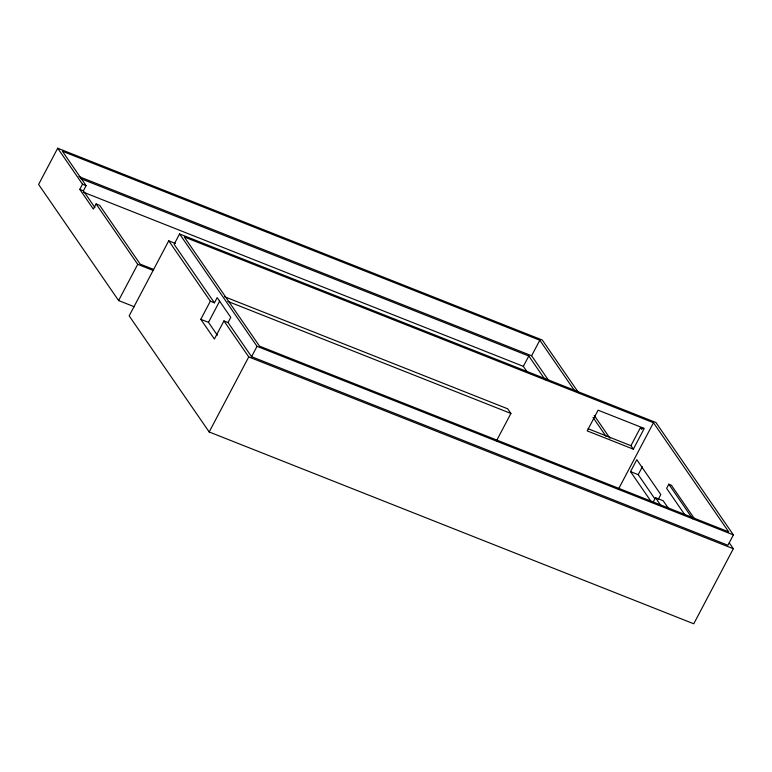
<?xml version="1.0" encoding="UTF-8"?>
<svg xmlns="http://www.w3.org/2000/svg" width="772" height="772" viewBox="0 0 772 772"><rect width="100%" height="100%" fill="white"/><g stroke="black" fill="none" stroke-linecap="round" stroke-linejoin="round"><path stroke-width="1.16" d="M578.527 392.63L542.282 340.027L57.707 148.214L38.6 184.44L118.608 300.549L134.28 306.754M153.628 269.438L140.186 264.111L99.694 205.362L96.104 203.943L93.383 209.115L79.777 189.381L82.507 184.209L57.707 148.214M94.927 207.581L83.366 190.8L86.097 185.627L62.416 151.254L539.811 340.23L574.6 390.719M118.608 300.549L137.715 264.323L96.104 203.943M175.456 243.47L168.74 240.816L129.165 315.864L209.183 431.973L693.758 623.786L733.323 548.738L729.222 542.784M179.577 233.945L174.115 244.299L214.442 302.817L217.173 297.635L230.78 317.379L228.049 322.551L251.566 356.683L727.938 545.254L733.4 534.909L655.949 422.516L179.577 233.945L257.028 346.338L733.4 534.909M228.049 322.551L223.948 320.93L214.394 339.043L200.788 319.309L210.341 301.186L168.74 240.816M217.328 335.183L208.479 322.349L219.644 301.177M209.183 431.973L248.748 356.925L223.948 320.93M251.566 356.683L257.028 346.338M527.45 372.297L523.339 366.343L528.801 355.998L80.886 178.689M548.68 380.509L531.618 355.757L539.811 340.23M496.541 440.735L510.919 413.454L507.715 408.813L224.507 296.709M633.339 449.159L587.193 430.892L598.107 410.183L644.253 428.45L633.339 449.159L630.936 445.676L640.49 427.553L642.632 428.402M642.68 427.688L641.773 429.415L640.49 427.553M618.372 489.313L653.479 422.718L184.286 236.994L259.498 346.126L728.691 531.86L653.479 422.718M651.857 502.582L630.521 471.624L636.794 459.716L660.803 494.553L658.188 499.513M654.878 498.857L638.212 474.664L642.391 466.732M653.276 501.897L655.486 497.699L663.177 500.748L668.417 508.352M694.568 518.89L671.37 485.221L668.803 484.208L666.622 488.348L685.044 515.088M78.879 176.547L531.618 355.757M82.507 184.209L86.097 185.627M79.777 189.381L83.366 190.8M83.26 192.141L523.339 366.343M588.09 428.711L630.936 445.676M137.715 264.323L153.406 270.528M227.865 301.408L510.919 413.454M210.341 301.186L214.442 302.817M630.521 471.624L638.212 474.664M200.788 319.309L208.479 322.349M248.748 356.925L733.323 548.738M668.803 484.208L692.687 518.871M655.486 497.699L660.726 505.303M594.257 415.452L609.986 438.274M593.021 417.449L605.981 436.257M528.801 355.998L545.215 379.805"/></g></svg>
